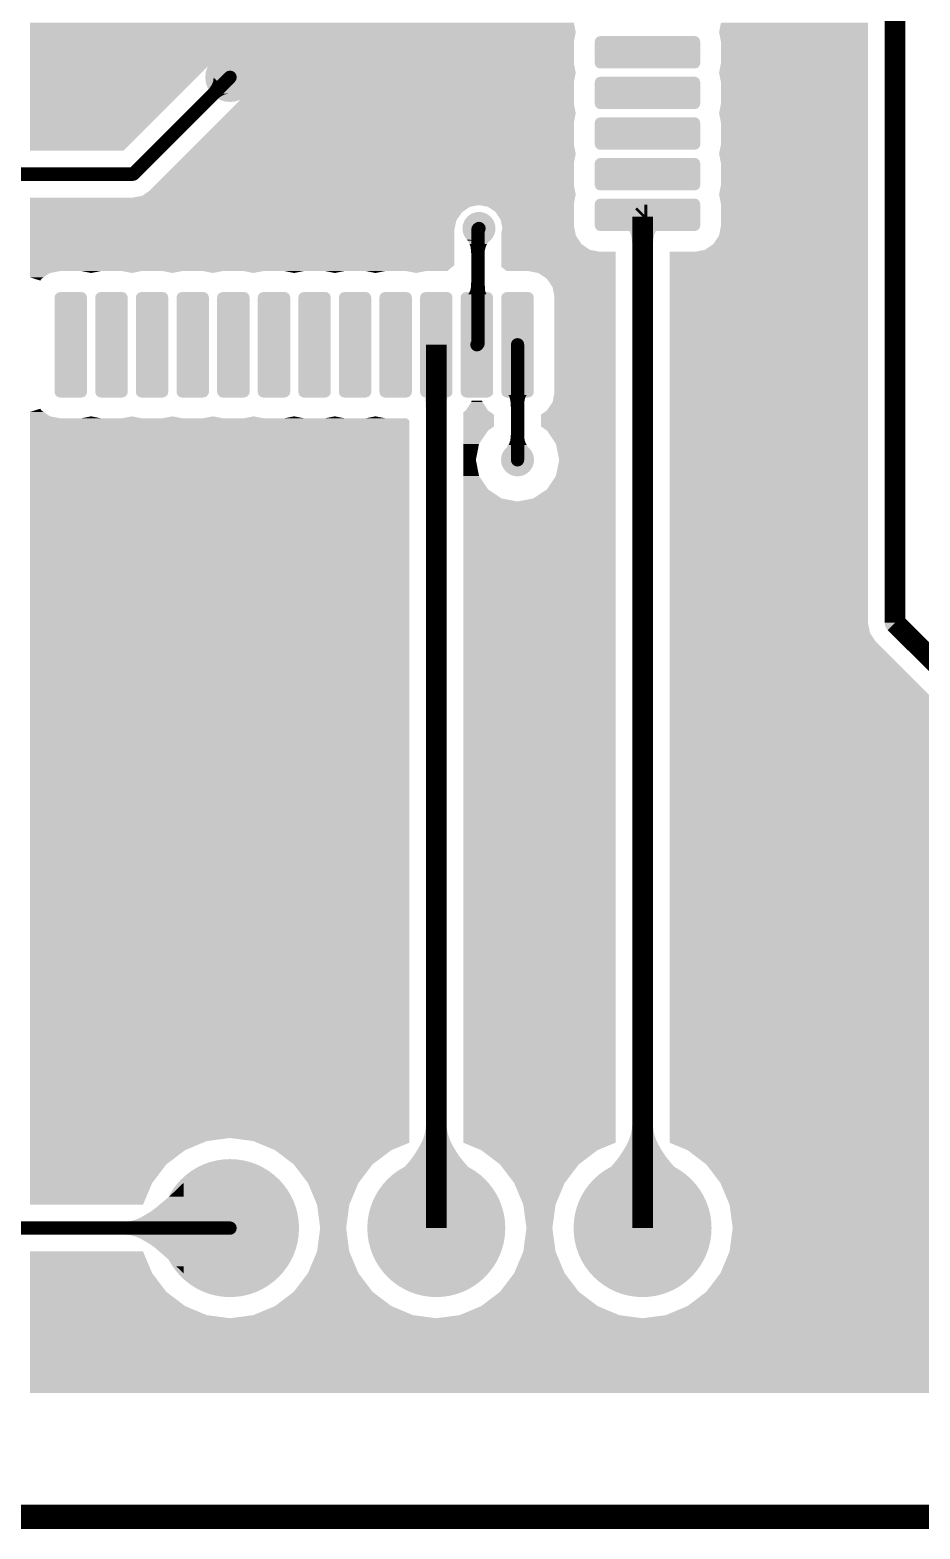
# Model space of a CAD drawing. Header units: millimetres. Extents: x -0.01 to 2.37, y -0.01 to 1.58.
# Drawn here: x 1.245 to 1.677, y -0.006 to 0.721 of the extents above; entities that cross this region are included whole.
import ezdxf

# ---------------------------------------------------------------- set-up
doc = ezdxf.new("R2010")
doc.units = ezdxf.units.MM
doc.layers.get('0').update_dxf_attribs({"linetype": 'CONTINUOUS', "lineweight": 0})
for name, color, linetype, lineweight in [('PCB_KUR_GKO', 130, 'CONTINUOUS', 0), ('PCB_KUR_GPT', 8, 'CONTINUOUS', 0), ('PCB_KUR_GTL', 30, 'CONTINUOUS', 0), ('PCB_KUR_GTP', 254, 'CONTINUOUS', 0), ('PCB_KUR_GTS', 254, 'CONTINUOUS', 0), ('PCB_KUR_TXT', 254, 'CONTINUOUS', 0)]:
    doc.layers.add(name, color=color, linetype=linetype, lineweight=lineweight)

# ---------------------------------------------------------------- blocks, each defined once
blk = doc.blocks.new('CUSTOM_63')
for points in [[(-0.0059, 0.02305), (-0.00585, 0.02323), (0.0059, 0.02305), (0.00575, 0.02323)], [(-0.0059, 0.02302), (-0.0059, 0.02305), (0.0059, 0.02302), (0.0059, 0.02305)], [(-0.0059, 0.023), (-0.0059, 0.02302), (0.0059, 0.023), (0.0059, 0.02302)], [(-0.0059, -0.023), (-0.0059, 0.023), (0.0059, -0.023), (0.0059, 0.023)], [(-0.00585, 0.02323), (-0.00534, 0.02357), (0.00575, 0.02323), (0.00549, 0.02357)], [(-0.00534, 0.02357), (-0.0053, 0.0236), (0.00549, 0.02357), (0.0053, 0.0236)], [(-0.0059, -0.02302), (-0.0059, -0.023), (0.0059, -0.02302), (0.0059, -0.023)], [(-0.0059, -0.02305), (-0.0059, -0.02302), (0.0059, -0.02305), (0.0059, -0.02302)], [(-0.00575, -0.02323), (-0.0059, -0.02305), (0.00585, -0.02323), (0.0059, -0.02305)], [(-0.00549, -0.02357), (-0.00575, -0.02323), (0.00534, -0.02357), (0.00585, -0.02323)], [(-0.0053, -0.0236), (-0.00549, -0.02357), (0.0053, -0.0236), (0.00534, -0.02357)]]:
    blk.add_solid(points)
blk = doc.blocks.new('CUSTOM_64')
for points in [[(-0.0236, 0.0053), (-0.02357, 0.00549), (0.0236, 0.0053), (0.02348, 0.00549)], [(-0.0236, -0.0053), (-0.0236, 0.0053), (0.0236, -0.0053), (0.0236, 0.0053)], [(-0.02357, 0.00549), (-0.02311, 0.00585), (0.02348, 0.00549), (0.02323, 0.00585)], [(-0.02311, 0.00585), (-0.02305, 0.0059), (0.02323, 0.00585), (0.02305, 0.0059)], [(-0.02348, -0.00549), (-0.0236, -0.0053), (0.02357, -0.00549), (0.0236, -0.0053)], [(-0.02323, -0.00585), (-0.02348, -0.00549), (0.02311, -0.00585), (0.02357, -0.00549)], [(-0.02305, -0.0059), (-0.02323, -0.00585), (0.02305, -0.0059), (0.02311, -0.00585)]]:
    blk.add_solid(points)
blk = doc.blocks.new('ROUND_10')
h = blk.add_hatch(color=256)
edge = h.paths.add_edge_path(flags=0)
edge.add_arc((0, 0), 0.0315, 0, 360)
blk = doc.blocks.new('ROUND_16')
h = blk.add_hatch(color=256)
edge = h.paths.add_edge_path(flags=0)
edge.add_arc((0, 0), 0.008, 0, 360)
blk = doc.blocks.new('ROUND_7')
h = blk.add_hatch(color=256)
edge = h.paths.add_edge_path(flags=0)
edge.add_arc((0, 0), 0.00325, 0, 360)
blk = doc.blocks.new('ROUND_8')
h = blk.add_hatch(color=256)
edge = h.paths.add_edge_path(flags=0)
edge.add_arc((0, 0), 0.005, 0, 360)
blk = doc.blocks.new('CUSTOM_78')
for points in [[(-0.00785, 0.02305), (-0.0076, 0.0241), (0.00785, 0.02305), (0.00752, 0.0241)], [(-0.00785, 0.023), (-0.00785, 0.02305), (0.00785, 0.023), (0.00785, 0.02305)], [(-0.00785, -0.023), (-0.00785, 0.023), (0.00785, -0.023), (0.00785, 0.023)], [(-0.0076, 0.0241), (-0.00733, 0.0244), (0.00752, 0.0241), (0.00743, 0.0244)], [(-0.00733, 0.0244), (-0.00666, 0.02515), (0.00743, 0.0244), (0.00655, 0.02515)], [(-0.00666, 0.02515), (-0.00609, 0.02532), (0.00655, 0.02515), (0.00635, 0.02532)], [(-0.00609, 0.02532), (-0.0053, 0.02554), (0.00635, 0.02532), (0.0053, 0.02554)], [(-0.0053, 0.02554), (-0.0053, 0.0256), (0.0053, 0.02554), (0.0053, 0.0256)], [(-0.00785, -0.02305), (-0.00785, -0.023), (0.00785, -0.02305), (0.00785, -0.023)], [(-0.00752, -0.0241), (-0.00785, -0.02305), (0.0076, -0.0241), (0.00785, -0.02305)], [(-0.00743, -0.0244), (-0.00752, -0.0241), (0.00733, -0.0244), (0.0076, -0.0241)], [(-0.00655, -0.02515), (-0.00743, -0.0244), (0.00666, -0.02515), (0.00733, -0.0244)], [(-0.00635, -0.02532), (-0.00655, -0.02515), (0.00609, -0.02532), (0.00666, -0.02515)], [(-0.0053, -0.02554), (-0.00635, -0.02532), (0.0053, -0.02554), (0.00609, -0.02532)], [(-0.0053, -0.0256), (-0.0053, -0.02554), (0.0053, -0.0256), (0.0053, -0.02554)]]:
    blk.add_solid(points)
blk = doc.blocks.new('CUSTOM_79')
for points in [[(-0.02506, 0.00666), (-0.0244, 0.00743), (0.02516, 0.00666), (0.02429, 0.00743)], [(-0.0244, 0.00743), (-0.02386, 0.0076), (0.02429, 0.00743), (0.0241, 0.0076)], [(-0.02386, 0.0076), (-0.02305, 0.00785), (0.0241, 0.0076), (0.02305, 0.00785)], [(-0.0256, -0.0053), (-0.0256, 0.0053), (0.0256, -0.0053), (0.0256, 0.0053)], [(-0.02555, 0.0053), (-0.02532, 0.00636), (0.02555, 0.0053), (0.02525, 0.00636)], [(-0.02532, 0.00636), (-0.02506, 0.00666), (0.02525, 0.00636), (0.02516, 0.00666)], [(-0.02525, -0.00636), (-0.02555, -0.0053), (0.02532, -0.00636), (0.02555, -0.0053)], [(-0.02516, -0.00666), (-0.02525, -0.00636), (0.02506, -0.00666), (0.02532, -0.00636)], [(-0.02429, -0.00743), (-0.02516, -0.00666), (0.0244, -0.00743), (0.02506, -0.00666)], [(-0.0241, -0.0076), (-0.02429, -0.00743), (0.02386, -0.0076), (0.0244, -0.00743)], [(-0.02305, -0.00785), (-0.0241, -0.0076), (0.02305, -0.00785), (0.02386, -0.0076)]]:
    blk.add_solid(points)
blk = doc.blocks.new('ROUND_23')
h = blk.add_hatch(color=256)
edge = h.paths.add_edge_path(flags=0)
edge.add_arc((0, 0), 0.03345, 0, 360)
blk = doc.blocks.new('ROUND_6')
h = blk.add_hatch(color=256)
edge = h.paths.add_edge_path(flags=0)
edge.add_arc((0, 0), 0.012, 0, 360)
blk = doc.blocks.new('ROUND_12')
h = blk.add_hatch(color=256)
edge = h.paths.add_edge_path(flags=0)
edge.add_arc((0, 0), 0.0197, 0, 360)

msp = doc.modelspace()

# ---------------------------------------------------------------- linework, layer by layer
at = {"layer": 'PCB_KUR_GKO', "lineweight": 211, "const_width": 0.0118}
msp.add_lwpolyline([(0, 0), (2.3622, 0)], dxfattribs=at)
at = {"layer": 'PCB_KUR_GTL', "lineweight": 211}
for points, const_width in [([(1.6644, 0.4335), (1.6644, 0.9926)], 0.01), ([(1.295, 0.651), (1.342, 0.698)], 0.0065), ([(1.2019, 0.651), (1.295, 0.651)], 0.0065), ([(1.542, 0.6304), (1.5429, 0.6313)], 0.01), ([(1.542, 0.14), (1.542, 0.6304)], 0.01), ([(1.5429, 0.6313), (1.5444, 0.6313)], 0.01), ([(1.4622, 0.6242), (1.4627, 0.6247)], 0.0065), ([(1.4622, 0.5688), (1.4622, 0.6242)], 0.0065), ([(1.442, 0.14), (1.442, 0.5683)], 0.01), ([(1.4617, 0.5683), (1.4622, 0.5688)], 0.0065), ([(1.4814, 0.5125), (1.4814, 0.5683)], 0.0065), ([(1.6644, 0.4335), (1.7324, 0.3656)], 0.01), ([(1.185, 0.14), (1.342, 0.14)], 0.0065)]:
    msp.add_lwpolyline(points, dxfattribs=dict(at, const_width=const_width))
at = {"layer": 'PCB_KUR_GTL'}
for points in [[(1.245, 0.7199), (1.245, 0.7244), (1.5096, 0.7199), (1.5087, 0.7244)], [(1.245, 0.7154), (1.245, 0.7199), (1.5087, 0.7154), (1.5096, 0.7199)], [(1.5791, 0.7199), (1.58, 0.7244), (1.6513, 0.7199), (1.6513, 0.7244)], [(1.58, 0.7154), (1.5791, 0.7199), (1.6513, 0.7154), (1.6513, 0.7199)], [(1.245, 0.7093), (1.245, 0.7154), (1.5087, 0.7093), (1.5087, 0.7154)], [(1.58, 0.7048), (1.58, 0.7154), (1.6513, 0.7048), (1.6513, 0.7154)], [(1.245, 0.7085), (1.245, 0.7093), (1.3377, 0.7085), (1.342, 0.7093)], [(1.245, 0.706), (1.245, 0.7085), (1.334, 0.706), (1.3377, 0.7085)], [(1.245, 0.6624), (1.245, 0.706), (1.2903, 0.6624), (1.334, 0.706)], [(1.3463, 0.7085), (1.342, 0.7093), (1.5087, 0.7085), (1.5087, 0.7093)], [(1.35, 0.706), (1.3463, 0.7085), (1.5087, 0.706), (1.5087, 0.7085)], [(1.35081, 0.7048), (1.35, 0.706), (1.5087, 0.7048), (1.5087, 0.706)], [(1.334, 0.6973), (1.334, 0.6979), (1.3346, 0.6973), (1.334, 0.6979)], [(1.3525, 0.7023), (1.35081, 0.7048), (1.50919, 0.7023), (1.5087, 0.7048)], [(1.35289, 0.7002), (1.3525, 0.7023), (1.5096, 0.7002), (1.50919, 0.7023)], [(1.35287, 0.6957), (1.3533, 0.698), (1.5087, 0.6957), (1.50916, 0.698)], [(1.3533, 0.698), (1.35289, 0.7002), (1.50916, 0.698), (1.5096, 0.7002)], [(1.5791, 0.7002), (1.58, 0.7048), (1.6513, 0.7002), (1.6513, 0.7048)], [(1.58, 0.6957), (1.5791, 0.7002), (1.6513, 0.6957), (1.6513, 0.7002)], [(1.3311, 0.6917), (1.3317, 0.6923), (1.3402, 0.6917), (1.3396, 0.6923)], [(1.3328, 0.69), (1.3311, 0.6917), (1.3419, 0.69), (1.3402, 0.6917)], [(1.3317, 0.6923), (1.3322, 0.6929), (1.3396, 0.6923), (1.339, 0.6929)], [(1.3322, 0.6929), (1.3326, 0.6935), (1.339, 0.6929), (1.3384, 0.6935)], [(1.3326, 0.6935), (1.333, 0.6941), (1.3384, 0.6935), (1.3378, 0.6941)], [(1.333, 0.6941), (1.3333, 0.6947), (1.3378, 0.6941), (1.3372, 0.6947)], [(1.3333, 0.6947), (1.3336, 0.6954), (1.3372, 0.6947), (1.3365, 0.6954)], [(1.3336, 0.6954), (1.3338, 0.696), (1.3365, 0.6954), (1.3359, 0.696)], [(1.3338, 0.696), (1.3339, 0.6966), (1.3359, 0.696), (1.3353, 0.6966)], [(1.3339, 0.6966), (1.334, 0.6973), (1.3353, 0.6966), (1.3346, 0.6973)], [(1.35, 0.69), (1.3525, 0.6937), (1.5087, 0.69), (1.5087, 0.6937)], [(1.3525, 0.6937), (1.35287, 0.6957), (1.5087, 0.6937), (1.5087, 0.6957)], [(1.58, 0.6851), (1.58, 0.6957), (1.6513, 0.6851), (1.6513, 0.6957)], [(1.3329, 0.6899), (1.3328, 0.69), (1.3406, 0.6899), (1.3413, 0.69)], [(1.3328, 0.69), (1.3328, 0.69), (1.3413, 0.69), (1.3419, 0.69)], [(1.333, 0.6898), (1.3329, 0.6899), (1.34, 0.6898), (1.3406, 0.6899)], [(1.3332, 0.6896), (1.333, 0.6898), (1.3393, 0.6896), (1.34, 0.6898)], [(1.3335, 0.6893), (1.3332, 0.6896), (1.3387, 0.6893), (1.3393, 0.6896)], [(1.3338, 0.689), (1.3335, 0.6893), (1.3381, 0.689), (1.3387, 0.6893)], [(1.3342, 0.6886), (1.3338, 0.689), (1.3375, 0.6886), (1.3381, 0.689)], [(1.3346, 0.6882), (1.3342, 0.6886), (1.3369, 0.6882), (1.3375, 0.6886)], [(1.3351, 0.6877), (1.3346, 0.6882), (1.3363, 0.6877), (1.3369, 0.6882)], [(1.3357, 0.6871), (1.3351, 0.6877), (1.3357, 0.6871), (1.3363, 0.6877)], [(1.3406, 0.6806), (1.3451, 0.6851), (1.5096, 0.6806), (1.5087, 0.6851)], [(1.3451, 0.6851), (1.35, 0.69), (1.5087, 0.6851), (1.5087, 0.69)], [(1.5791, 0.6806), (1.58, 0.6851), (1.6513, 0.6806), (1.6513, 0.6851)], [(1.3254, 0.6654), (1.336, 0.676), (1.5087, 0.6654), (1.5087, 0.676)], [(1.336, 0.676), (1.3406, 0.6806), (1.5087, 0.676), (1.5096, 0.6806)], [(1.58, 0.676), (1.5791, 0.6806), (1.6513, 0.676), (1.6513, 0.6806)], [(1.58, 0.6654), (1.58, 0.676), (1.6513, 0.6654), (1.6513, 0.676)], [(1.3209, 0.6609), (1.3254, 0.6654), (1.5096, 0.6609), (1.5087, 0.6654)], [(1.5791, 0.6609), (1.58, 0.6654), (1.6513, 0.6609), (1.6513, 0.6654)], [(1.3057, 0.6457), (1.3163, 0.6563), (1.5087, 0.6457), (1.5087, 0.6563)], [(1.3163, 0.6563), (1.3209, 0.6609), (1.5087, 0.6563), (1.5096, 0.6609)], [(1.58, 0.6563), (1.5791, 0.6609), (1.6513, 0.6563), (1.6513, 0.6609)], [(1.58, 0.6457), (1.58, 0.6563), (1.6513, 0.6457), (1.6513, 0.6563)], [(1.245, 0.6367), (1.245, 0.6397), (1.5087, 0.6367), (1.5093, 0.6397)], [(1.295, 0.6397), (1.2994, 0.6405), (1.5093, 0.6397), (1.50946, 0.6405)], [(1.2994, 0.6405), (1.30041, 0.6412), (1.50946, 0.6405), (1.5096, 0.6412)], [(1.30041, 0.6412), (1.303, 0.643), (1.5096, 0.6412), (1.50924, 0.643)], [(1.303, 0.643), (1.3057, 0.6457), (1.50924, 0.643), (1.5087, 0.6457)], [(1.5791, 0.6412), (1.58, 0.6457), (1.6513, 0.6412), (1.6513, 0.6457)], [(1.58, 0.6367), (1.5791, 0.6412), (1.6513, 0.6367), (1.6513, 0.6412)], [(1.245, 0.636), (1.245, 0.6367), (1.5087, 0.636), (1.5087, 0.6367)], [(1.245, 0.6352), (1.245, 0.636), (1.4583, 0.6352), (1.4627, 0.636)], [(1.245, 0.6327), (1.245, 0.6352), (1.4547, 0.6327), (1.4583, 0.6352)], [(1.245, 0.6322), (1.245, 0.6327), (1.4542, 0.6322), (1.4547, 0.6327)], [(1.467, 0.6352), (1.4627, 0.636), (1.5087, 0.6352), (1.5087, 0.636)], [(1.4707, 0.6327), (1.467, 0.6352), (1.5087, 0.6327), (1.5087, 0.6352)], [(1.4732, 0.629), (1.4707, 0.6327), (1.5087, 0.629), (1.5087, 0.6327)], [(1.58, 0.626), (1.58, 0.6367), (1.6513, 0.626), (1.6513, 0.6367)], [(1.245, 0.6285), (1.245, 0.6322), (1.4517, 0.6285), (1.4542, 0.6322)], [(1.245, 0.6242), (1.245, 0.6285), (1.4508, 0.6242), (1.4517, 0.6285)], [(1.47376, 0.626), (1.4732, 0.629), (1.5087, 0.626), (1.5087, 0.629)], [(1.474, 0.6247), (1.47376, 0.626), (1.50897, 0.6247), (1.5087, 0.626)], [(1.53206, 0.62559), (1.53206, 0.6256), (1.55195, 0.62559), (1.55195, 0.6256)], [(1.533, 0.6255), (1.53206, 0.62559), (1.5511, 0.6255), (1.55195, 0.62559)], [(1.5338, 0.6252), (1.533, 0.6255), (1.5502, 0.6252), (1.5511, 0.6255)], [(1.5346, 0.6247), (1.5338, 0.6252), (1.5495, 0.6247), (1.5502, 0.6252)], [(1.5791, 0.6212), (1.58, 0.626), (1.6513, 0.6212), (1.6513, 0.626)], [(1.245, 0.6069), (1.245, 0.6242), (1.4508, 0.6069), (1.4508, 0.6242)], [(1.4572, 0.6188), (1.4567, 0.6193), (1.46468, 0.6188), (1.4567, 0.6193)], [(1.45732, 0.6186), (1.4572, 0.6188), (1.4679, 0.6186), (1.46468, 0.6188)], [(1.4575, 0.6183), (1.45732, 0.6186), (1.46753, 0.6183), (1.4679, 0.6186)], [(1.45757, 0.6182), (1.4575, 0.6183), (1.4674, 0.6182), (1.46753, 0.6183)], [(1.4579, 0.6177), (1.45757, 0.6182), (1.467, 0.6177), (1.4674, 0.6182)], [(1.4735, 0.6222), (1.474, 0.6247), (1.50949, 0.6222), (1.50897, 0.6247)], [(1.4735, 0.6212), (1.4735, 0.6222), (1.5097, 0.6212), (1.50949, 0.6222)], [(1.4735, 0.6171), (1.4735, 0.6212), (1.5124, 0.6171), (1.5097, 0.6212)], [(1.5352, 0.624), (1.5346, 0.6247), (1.5488, 0.624), (1.5495, 0.6247)], [(1.5358, 0.6231), (1.5352, 0.624), (1.5483, 0.6231), (1.5488, 0.624)], [(1.5362, 0.622), (1.5358, 0.6231), (1.5478, 0.622), (1.5483, 0.6231)], [(1.5366, 0.6207), (1.5362, 0.622), (1.5475, 0.6207), (1.5478, 0.622)], [(1.5368, 0.6192), (1.5366, 0.6207), (1.5472, 0.6192), (1.5475, 0.6207)], [(1.537, 0.6174), (1.5368, 0.6192), (1.5471, 0.6174), (1.5472, 0.6192)], [(1.5763, 0.6171), (1.5791, 0.6212), (1.6513, 0.6171), (1.6513, 0.6212)], [(1.45807, 0.6172), (1.4579, 0.6177), (1.4666, 0.6172), (1.467, 0.6177)], [(1.4581, 0.6171), (1.45807, 0.6172), (1.46655, 0.6171), (1.4666, 0.6172)], [(1.45835, 0.6166), (1.4581, 0.6171), (1.4663, 0.6166), (1.46655, 0.6171)], [(1.4584, 0.6165), (1.45835, 0.6166), (1.46627, 0.6165), (1.4663, 0.6166)], [(1.45854, 0.616), (1.4584, 0.6165), (1.4661, 0.616), (1.46627, 0.6165)], [(1.4586, 0.6158), (1.45854, 0.616), (1.46601, 0.6158), (1.4661, 0.616)], [(1.45867, 0.6153), (1.4586, 0.6158), (1.4658, 0.6153), (1.46601, 0.6158)], [(1.4587, 0.6151), (1.45867, 0.6153), (1.46577, 0.6151), (1.4658, 0.6153)], [(1.45876, 0.6147), (1.4587, 0.6151), (1.4657, 0.6147), (1.46577, 0.6151)], [(1.4588, 0.6144), (1.45876, 0.6147), (1.46563, 0.6144), (1.4657, 0.6147)], [(1.45886, 0.6139), (1.4588, 0.6144), (1.4655, 0.6139), (1.46563, 0.6144)], [(1.4589, 0.6136), (1.45886, 0.6139), (1.4655, 0.6136), (1.4655, 0.6139)], [(1.4589, 0.6132), (1.4589, 0.6136), (1.4655, 0.6132), (1.4655, 0.6136)], [(1.4589, 0.6128), (1.4589, 0.6132), (1.46545, 0.6128), (1.4655, 0.6132)], [(1.4654, 0.6124), (1.4589, 0.6128), (1.4654, 0.6124), (1.46545, 0.6128)], [(1.4735, 0.6143), (1.4735, 0.6171), (1.5165, 0.6143), (1.5124, 0.6171)], [(1.4735, 0.6134), (1.4735, 0.6143), (1.5213, 0.6134), (1.5165, 0.6143)], [(1.4735, 0.6061), (1.4735, 0.6134), (1.5289, 0.6061), (1.5289, 0.6134)], [(1.4735, 0.6134), (1.4735, 0.6134), (1.5289, 0.6134), (1.5213, 0.6134)], [(1.537, 0.6155), (1.537, 0.6174), (1.547, 0.6155), (1.5471, 0.6174)], [(1.5551, 0.4335), (1.5551, 0.6134), (1.6513, 0.4335), (1.6513, 0.6134)], [(1.5674, 0.6134), (1.5722, 0.6143), (1.6513, 0.6134), (1.6513, 0.6143)], [(1.5722, 0.6143), (1.5763, 0.6171), (1.6513, 0.6143), (1.6513, 0.6171)], [(1.245, 0.604), (1.245, 0.6069), (1.4473, 0.604), (1.4508, 0.6069)], [(1.245, 0.6031), (1.245, 0.604), (1.2547, 0.6031), (1.2595, 0.604)], [(1.245, 0.604), (1.245, 0.604), (1.4367, 0.604), (1.4473, 0.604)], [(1.2747, 0.6031), (1.2702, 0.604), (1.2747, 0.6031), (1.2792, 0.604)], [(1.2944, 0.6031), (1.2898, 0.604), (1.2944, 0.6031), (1.2989, 0.604)], [(1.3141, 0.6031), (1.3095, 0.604), (1.3141, 0.6031), (1.3186, 0.604)], [(1.3337, 0.6031), (1.3292, 0.604), (1.3337, 0.6031), (1.3383, 0.604)], [(1.3534, 0.6031), (1.3489, 0.604), (1.3534, 0.6031), (1.358, 0.604)], [(1.3731, 0.6031), (1.3686, 0.604), (1.3731, 0.6031), (1.3776, 0.604)], [(1.3928, 0.6031), (1.3883, 0.604), (1.3928, 0.6031), (1.3973, 0.604)], [(1.4125, 0.6031), (1.408, 0.604), (1.4125, 0.6031), (1.417, 0.604)], [(1.4322, 0.6031), (1.4276, 0.604), (1.4322, 0.6031), (1.4367, 0.604)], [(1.4761, 0.604), (1.4735, 0.6061), (1.5289, 0.604), (1.5289, 0.6061)], [(1.4915, 0.6031), (1.4867, 0.604), (1.5289, 0.6031), (1.5289, 0.604)], [(1.245, 0.601), (1.245, 0.6031), (1.25162, 0.601), (1.2547, 0.6031)], [(1.24719, 0.6003), (1.245, 0.601), (1.2506, 0.6003), (1.25162, 0.601)], [(1.25, 0.5994), (1.24719, 0.6003), (1.25, 0.5994), (1.2506, 0.6003)], [(1.4587, 0.5955), (1.4588, 0.5964), (1.46559, 0.5955), (1.46555, 0.5964)], [(1.4588, 0.5964), (1.4589, 0.5973), (1.46555, 0.5964), (1.4655, 0.5973)], [(1.4589, 0.5973), (1.4589, 0.5984), (1.4655, 0.5973), (1.4654, 0.5984)], [(1.4956, 0.6003), (1.4915, 0.6031), (1.5289, 0.6003), (1.5289, 0.6031)], [(1.4984, 0.5962), (1.4956, 0.6003), (1.5289, 0.5962), (1.5289, 0.6003)], [(1.4993, 0.5914), (1.4984, 0.5962), (1.5289, 0.5914), (1.5289, 0.5962)], [(1.456, 0.5917), (1.4564, 0.5919), (1.4674, 0.5917), (1.467, 0.5919)], [(1.4564, 0.5919), (1.4566, 0.592), (1.467, 0.5919), (1.46693, 0.592)], [(1.4566, 0.592), (1.45697, 0.5923), (1.46693, 0.592), (1.4667, 0.5923)], [(1.45697, 0.5923), (1.4571, 0.5924), (1.4667, 0.5923), (1.46663, 0.5924)], [(1.4571, 0.5924), (1.4574, 0.5927), (1.46663, 0.5924), (1.4664, 0.5927)], [(1.4574, 0.5927), (1.4575, 0.5928), (1.4664, 0.5927), (1.46634, 0.5928)], [(1.4575, 0.5928), (1.45777, 0.5932), (1.46634, 0.5928), (1.4661, 0.5932)], [(1.45777, 0.5932), (1.4579, 0.5934), (1.4661, 0.5932), (1.46603, 0.5934)], [(1.4579, 0.5934), (1.4581, 0.5938), (1.46603, 0.5934), (1.4659, 0.5938)], [(1.4581, 0.5938), (1.4582, 0.594), (1.4659, 0.5938), (1.46584, 0.594)], [(1.4582, 0.594), (1.45841, 0.5945), (1.46584, 0.594), (1.4657, 0.5945)], [(1.45841, 0.5945), (1.4585, 0.5947), (1.4657, 0.5945), (1.46568, 0.5947)], [(1.4585, 0.5947), (1.45865, 0.5953), (1.46568, 0.5947), (1.4656, 0.5953)], [(1.45865, 0.5953), (1.4587, 0.5955), (1.4656, 0.5953), (1.46559, 0.5955)], [(1.4993, 0.5453), (1.4993, 0.5914), (1.5289, 0.5453), (1.5289, 0.5914)], [(1.4984, 0.5405), (1.4993, 0.5453), (1.5289, 0.5405), (1.5289, 0.5453)], [(1.4365, 0.5448), (1.4363, 0.545), (1.4476, 0.5448), (1.4477, 0.545)], [(1.4363, 0.545), (1.4363, 0.545), (1.4477, 0.545), (1.4363, 0.545)], [(1.43652, 0.5445), (1.4365, 0.5448), (1.4474, 0.5445), (1.4476, 0.5448)], [(1.43656, 0.5439), (1.43652, 0.5445), (1.4473, 0.5439), (1.4474, 0.5445)], [(1.4366, 0.5432), (1.43656, 0.5439), (1.4473, 0.5432), (1.4473, 0.5439)], [(1.43672, 0.5412), (1.4366, 0.5432), (1.4471, 0.5412), (1.4473, 0.5432)], [(1.437, 0.5367), (1.43672, 0.5412), (1.44703, 0.5367), (1.4471, 0.5412)], [(1.4563, 0.5364), (1.459, 0.5405), (1.4671, 0.5364), (1.4644, 0.5405)], [(1.459, 0.5405), (1.4591, 0.5412), (1.4644, 0.5405), (1.4642, 0.5412)], [(1.4762, 0.5447), (1.4757, 0.545), (1.4866, 0.5447), (1.4871, 0.545)], [(1.4757, 0.545), (1.4757, 0.545), (1.4871, 0.545), (1.4757, 0.545)], [(1.4766, 0.5444), (1.4762, 0.5447), (1.4862, 0.5444), (1.4866, 0.5447)], [(1.4769, 0.5439), (1.4766, 0.5444), (1.4858, 0.5439), (1.4862, 0.5444)], [(1.4773, 0.5434), (1.4769, 0.5439), (1.4855, 0.5434), (1.4858, 0.5439)], [(1.4775, 0.5428), (1.4773, 0.5434), (1.4852, 0.5428), (1.4855, 0.5434)], [(1.4777, 0.5421), (1.4775, 0.5428), (1.485, 0.5421), (1.4852, 0.5428)], [(1.4779, 0.5413), (1.4777, 0.5421), (1.4848, 0.5413), (1.485, 0.5421)], [(1.47799, 0.5404), (1.4779, 0.5413), (1.4847, 0.5404), (1.4848, 0.5413)], [(1.4781, 0.5394), (1.47799, 0.5404), (1.4847, 0.5394), (1.4847, 0.5404)], [(1.4781, 0.5383), (1.4781, 0.5394), (1.4846, 0.5383), (1.4847, 0.5394)], [(1.4956, 0.5364), (1.4984, 0.5405), (1.5289, 0.5364), (1.5289, 0.5405)], [(1.245, 0.5357), (1.24719, 0.5364), (1.25162, 0.5357), (1.2506, 0.5364)], [(1.245, 0.5336), (1.245, 0.5357), (1.2547, 0.5336), (1.25163, 0.5357)], [(1.245, 0.5357), (1.245, 0.5357), (1.25163, 0.5357), (1.25162, 0.5357)], [(1.245, 0.5327), (1.245, 0.5336), (1.2595, 0.5327), (1.2547, 0.5336)], [(1.245, 0.5316), (1.245, 0.5327), (1.4289, 0.5316), (1.4276, 0.5327)], [(1.245, 0.5327), (1.245, 0.5327), (1.4276, 0.5327), (1.417, 0.5327)], [(1.245, 0.1837), (1.245, 0.5316), (1.4289, 0.1837), (1.4289, 0.5316)], [(1.24719, 0.5364), (1.25, 0.5373), (1.2506, 0.5364), (1.25, 0.5373)], [(1.2702, 0.5327), (1.2747, 0.5336), (1.2792, 0.5327), (1.2747, 0.5336)], [(1.2898, 0.5327), (1.2944, 0.5336), (1.2989, 0.5327), (1.2944, 0.5336)], [(1.3095, 0.5327), (1.3141, 0.5336), (1.3186, 0.5327), (1.3141, 0.5336)], [(1.3292, 0.5327), (1.3337, 0.5336), (1.3383, 0.5327), (1.3337, 0.5336)], [(1.3489, 0.5327), (1.3534, 0.5336), (1.358, 0.5327), (1.3534, 0.5336)], [(1.3686, 0.5327), (1.3731, 0.5336), (1.3776, 0.5327), (1.3731, 0.5336)], [(1.3883, 0.5327), (1.3928, 0.5336), (1.3973, 0.5327), (1.3928, 0.5336)], [(1.408, 0.5327), (1.4125, 0.5336), (1.417, 0.5327), (1.4125, 0.5336)], [(1.437, 0.5348), (1.437, 0.5367), (1.447, 0.5348), (1.44703, 0.5367)], [(1.4551, 0.5356), (1.4563, 0.5364), (1.46826, 0.5356), (1.4671, 0.5364)], [(1.4551, 0.5344), (1.4551, 0.5356), (1.47, 0.5344), (1.46826, 0.5356)], [(1.4551, 0.5287), (1.4551, 0.5344), (1.47, 0.5287), (1.47, 0.5344)], [(1.4927, 0.5344), (1.4956, 0.5364), (1.5289, 0.5344), (1.5289, 0.5364)], [(1.4927, 0.5287), (1.4927, 0.5344), (1.5289, 0.5287), (1.5289, 0.5344)], [(1.4551, 0.5267), (1.4551, 0.5287), (1.4671, 0.5267), (1.47, 0.5287)], [(1.4551, 0.5202), (1.4551, 0.5267), (1.4627, 0.5202), (1.4671, 0.5267)], [(1.478, 0.523), (1.4781, 0.5238), (1.4847, 0.523), (1.4847, 0.5238)], [(1.4781, 0.5238), (1.4781, 0.5246), (1.4847, 0.5238), (1.4846, 0.5246)], [(1.4957, 0.5267), (1.4927, 0.5287), (1.5289, 0.5267), (1.5289, 0.5287)], [(1.5, 0.5202), (1.4957, 0.5267), (1.5289, 0.5202), (1.5289, 0.5267)], [(1.4551, 0.5125), (1.4551, 0.5202), (1.4612, 0.5125), (1.4627, 0.5202)], [(1.4758, 0.5182), (1.4762, 0.5186), (1.487, 0.5182), (1.4865, 0.5186)], [(1.4758, 0.5182), (1.4758, 0.5182), (1.4758, 0.5182), (1.487, 0.5182)], [(1.4762, 0.5186), (1.4766, 0.5192), (1.4865, 0.5186), (1.4861, 0.5192)], [(1.4766, 0.5192), (1.477, 0.5197), (1.4861, 0.5192), (1.4858, 0.5197)], [(1.477, 0.5197), (1.4773, 0.5203), (1.4858, 0.5197), (1.4855, 0.5203)], [(1.4773, 0.5203), (1.4775, 0.5209), (1.4855, 0.5203), (1.4852, 0.5209)], [(1.4775, 0.5209), (1.4778, 0.5216), (1.4852, 0.5209), (1.485, 0.5216)], [(1.4778, 0.5216), (1.4779, 0.5223), (1.485, 0.5216), (1.4848, 0.5223)], [(1.4779, 0.5223), (1.478, 0.523), (1.4848, 0.5223), (1.4847, 0.523)], [(1.5016, 0.5125), (1.5, 0.5202), (1.5289, 0.5125), (1.5289, 0.5202)], [(1.4551, 0.5047), (1.4551, 0.5125), (1.4627, 0.5047), (1.4612, 0.5125)], [(1.5, 0.5047), (1.5016, 0.5125), (1.5289, 0.5047), (1.5289, 0.5125)], [(1.4551, 0.4982), (1.4551, 0.5047), (1.4671, 0.4982), (1.4627, 0.5047)], [(1.4957, 0.4982), (1.5, 0.5047), (1.5289, 0.4982), (1.5289, 0.5047)], [(1.4551, 0.4938), (1.4551, 0.4982), (1.4736, 0.4938), (1.4671, 0.4982)], [(1.4891, 0.4938), (1.4957, 0.4982), (1.5289, 0.4938), (1.5289, 0.4982)], [(1.4551, 0.4923), (1.4551, 0.4938), (1.4814, 0.4923), (1.4736, 0.4938)], [(1.4551, 0.1814), (1.4551, 0.4923), (1.5289, 0.1814), (1.5289, 0.4923)], [(1.4814, 0.4923), (1.4891, 0.4938), (1.5289, 0.4923), (1.5289, 0.4938)], [(1.5551, 0.4285), (1.5551, 0.4335), (1.6523, 0.4285), (1.6513, 0.4335)], [(1.5551, 0.4242), (1.5551, 0.4285), (1.6552, 0.4242), (1.6523, 0.4285)], [(1.5551, 0.3811), (1.5551, 0.4242), (1.6983, 0.3811), (1.6552, 0.4242)], [(1.5551, 0.3753), (1.5551, 0.3811), (1.6959, 0.3753), (1.6983, 0.3811)], [(1.5551, 0.3656), (1.5551, 0.3753), (1.6947, 0.3656), (1.6959, 0.3753)], [(1.5551, 0.3558), (1.5551, 0.3656), (1.6959, 0.3558), (1.6947, 0.3656)], [(1.5551, 0.3467), (1.5551, 0.3558), (1.6997, 0.3467), (1.6959, 0.3558)], [(1.5551, 0.3389), (1.5551, 0.3467), (1.7057, 0.3389), (1.6997, 0.3467)], [(1.5551, 0.3329), (1.5551, 0.3389), (1.7135, 0.3329), (1.7057, 0.3389)], [(1.5551, 0.3291), (1.5551, 0.3329), (1.7226, 0.3291), (1.7135, 0.3329)], [(1.5551, 0.3278), (1.5551, 0.3291), (1.7324, 0.3278), (1.7226, 0.3291)], [(1.5551, 0.1814), (1.5551, 0.3278), (2.326, 0.1814), (2.326, 0.3278)], [(1.4368, 0.1878), (1.437, 0.19), (1.4472, 0.1878), (1.447, 0.19)], [(1.5368, 0.1878), (1.537, 0.19), (1.5472, 0.1878), (1.547, 0.19)], [(1.245, 0.1822), (1.245, 0.1837), (1.3307, 0.1822), (1.342, 0.1837)], [(1.245, 0.1778), (1.245, 0.1822), (1.3202, 0.1778), (1.3307, 0.1822)], [(1.3533, 0.1822), (1.342, 0.1837), (1.4289, 0.1822), (1.4289, 0.1837)], [(1.35521, 0.1814), (1.3533, 0.1822), (1.4289, 0.1814), (1.4289, 0.1822)], [(1.4343, 0.1804), (1.4355, 0.183), (1.4497, 0.1804), (1.4485, 0.183)], [(1.4355, 0.183), (1.4363, 0.1854), (1.4485, 0.183), (1.4477, 0.1854)], [(1.4363, 0.1854), (1.4368, 0.1878), (1.4477, 0.1854), (1.4472, 0.1878)], [(1.5343, 0.1804), (1.5355, 0.183), (1.5497, 0.1804), (1.5485, 0.183)], [(1.5355, 0.183), (1.5363, 0.1854), (1.5485, 0.183), (1.5477, 0.1854)], [(1.5363, 0.1854), (1.5368, 0.1878), (1.5477, 0.1854), (1.5472, 0.1878)], [(1.245, 0.1709), (1.245, 0.1778), (1.3111, 0.1709), (1.3202, 0.1778)], [(1.3638, 0.1778), (1.35521, 0.1814), (1.4202, 0.1778), (1.4289, 0.1814)], [(1.3729, 0.1709), (1.3638, 0.1778), (1.4111, 0.1709), (1.4202, 0.1778)], [(1.4287, 0.172), (1.4309, 0.1749), (1.4554, 0.172), (1.4531, 0.1749)], [(1.4309, 0.1749), (1.4327, 0.1777), (1.4531, 0.1749), (1.4513, 0.1777)], [(1.4327, 0.1777), (1.4343, 0.1804), (1.4513, 0.1777), (1.4497, 0.1804)], [(1.4638, 0.1778), (1.4551, 0.1814), (1.5202, 0.1778), (1.5289, 0.1814)], [(1.4729, 0.1709), (1.4638, 0.1778), (1.5111, 0.1709), (1.5202, 0.1778)], [(1.5287, 0.172), (1.5309, 0.1749), (1.5554, 0.172), (1.5531, 0.1749)], [(1.5309, 0.1749), (1.5327, 0.1777), (1.5531, 0.1749), (1.5513, 0.1777)], [(1.5327, 0.1777), (1.5343, 0.1804), (1.5513, 0.1777), (1.5497, 0.1804)], [(1.5638, 0.1778), (1.5551, 0.1814), (2.326, 0.1778), (2.326, 0.1814)], [(1.5729, 0.1709), (1.5638, 0.1778), (2.326, 0.1709), (2.326, 0.1778)], [(1.245, 0.1618), (1.245, 0.1709), (1.3042, 0.1618), (1.3111, 0.1709)], [(1.3798, 0.1618), (1.3729, 0.1709), (1.4042, 0.1618), (1.4111, 0.1709)], [(1.4232, 0.1658), (1.4287, 0.172), (1.4608, 0.1658), (1.4554, 0.172)], [(1.4798, 0.1618), (1.4729, 0.1709), (1.5042, 0.1618), (1.5111, 0.1709)], [(1.5232, 0.1658), (1.5287, 0.172), (1.5608, 0.1658), (1.5554, 0.172)], [(1.57389, 0.1696), (1.5729, 0.1709), (2.326, 0.1696), (2.326, 0.1709)], [(1.57487, 0.1683), (1.57389, 0.1696), (2.2499, 0.1683), (2.2638, 0.1696)], [(1.57798, 0.1642), (1.57487, 0.1683), (2.2365, 0.1642), (2.2499, 0.1683)], [(1.245, 0.1513), (1.245, 0.1618), (1.2998, 0.1513), (1.3042, 0.1618)], [(1.3159, 0.1585), (1.3195, 0.162), (1.3195, 0.1585), (1.3195, 0.162)], [(1.3842, 0.1513), (1.3798, 0.1618), (1.3998, 0.1513), (1.4042, 0.1618)], [(1.42, 0.1625), (1.4232, 0.1658), (1.4641, 0.1625), (1.4608, 0.1658)], [(1.4842, 0.1513), (1.4798, 0.1618), (1.4998, 0.1513), (1.5042, 0.1618)], [(1.52, 0.1625), (1.5232, 0.1658), (1.5641, 0.1625), (1.5608, 0.1658)], [(1.5798, 0.1618), (1.57798, 0.1642), (2.23203, 0.1618), (2.2365, 0.1642)], [(1.58156, 0.1576), (1.5798, 0.1618), (2.2242, 0.1576), (2.23203, 0.1618)], [(1.3062, 0.15), (1.3125, 0.1553), (1.3195, 0.15), (1.3195, 0.1553)], [(1.3125, 0.1553), (1.3159, 0.1585), (1.3195, 0.1553), (1.3195, 0.1585)], [(1.5842, 0.1513), (1.58156, 0.1576), (2.21647, 0.1513), (2.2242, 0.1576)], [(1.2982, 0.1449), (1.3007, 0.1463), (1.3195, 0.1449), (1.3195, 0.1463)], [(1.3007, 0.1463), (1.3034, 0.1479), (1.3195, 0.1463), (1.3195, 0.1479)], [(1.3034, 0.1479), (1.3062, 0.15), (1.3195, 0.1479), (1.3195, 0.15)], [(1.3857, 0.14), (1.3842, 0.1513), (1.3983, 0.14), (1.3998, 0.1513)], [(1.4857, 0.14), (1.4842, 0.1513), (1.4983, 0.14), (1.4998, 0.1513)], [(1.58453, 0.1488), (1.5842, 0.1513), (2.2134, 0.1488), (2.21647, 0.1513)], [(1.5857, 0.14), (1.58453, 0.1488), (2.20623, 0.14), (2.2134, 0.1488)], [(1.2918, 0.1433), (1.2937, 0.1434), (1.3195, 0.1433), (1.3195, 0.1434)], [(1.2918, 0.1367), (1.2918, 0.1433), (1.3195, 0.1367), (1.3195, 0.1433)], [(1.2937, 0.1434), (1.2959, 0.144), (1.3195, 0.1434), (1.3195, 0.144)], [(1.2959, 0.144), (1.2982, 0.1449), (1.3195, 0.144), (1.3195, 0.1449)], [(1.3842, 0.1287), (1.3857, 0.14), (1.3998, 0.1287), (1.3983, 0.14)], [(1.4842, 0.1287), (1.4857, 0.14), (1.4998, 0.1287), (1.4983, 0.14)], [(1.58543, 0.138), (1.5857, 0.14), (2.2046, 0.138), (2.20623, 0.14)], [(1.2937, 0.1366), (1.2918, 0.1367), (1.3195, 0.1366), (1.3195, 0.1367)], [(1.2959, 0.136), (1.2937, 0.1366), (1.3195, 0.136), (1.3195, 0.1366)], [(1.2982, 0.1351), (1.2959, 0.136), (1.3195, 0.1351), (1.3195, 0.136)], [(1.3007, 0.1337), (1.2982, 0.1351), (1.3195, 0.1337), (1.3195, 0.1351)], [(1.3034, 0.1321), (1.3007, 0.1337), (1.3195, 0.1321), (1.3195, 0.1337)], [(1.3062, 0.13), (1.3034, 0.1321), (1.3195, 0.13), (1.3195, 0.1321)], [(1.5842, 0.1287), (1.58543, 0.138), (2.19961, 0.1287), (2.2046, 0.138)], [(1.245, 0.1182), (1.245, 0.1287), (1.3042, 0.1182), (1.2998, 0.1287)], [(1.3159, 0.1215), (1.3062, 0.13), (1.3195, 0.1215), (1.3195, 0.13)], [(1.3798, 0.1182), (1.3842, 0.1287), (1.4042, 0.1182), (1.3998, 0.1287)], [(1.4798, 0.1182), (1.4842, 0.1287), (1.5042, 0.1182), (1.4998, 0.1287)], [(1.5798, 0.1182), (1.58294, 0.1257), (2.19571, 0.1182), (2.198, 0.1257)], [(1.58294, 0.1257), (1.5842, 0.1287), (2.198, 0.1257), (2.19961, 0.1287)], [(1.245, 0.1091), (1.245, 0.1182), (1.3111, 0.1091), (1.3042, 0.1182)], [(1.3195, 0.118), (1.3159, 0.1215), (1.3195, 0.118), (1.3195, 0.1215)], [(1.3729, 0.1091), (1.3798, 0.1182), (1.4111, 0.1091), (1.4042, 0.1182)], [(1.4729, 0.1091), (1.4798, 0.1182), (1.5111, 0.1091), (1.5042, 0.1182)], [(1.57533, 0.1123), (1.5798, 0.1182), (2.1939, 0.1123), (2.19571, 0.1182)], [(1.245, 0.1022), (1.245, 0.1091), (1.3202, 0.1022), (1.3111, 0.1091)], [(1.3638, 0.1022), (1.3729, 0.1091), (1.4202, 0.1022), (1.4111, 0.1091)], [(1.4638, 0.1022), (1.4729, 0.1091), (1.5202, 0.1022), (1.5111, 0.1091)], [(1.5638, 0.1022), (1.5729, 0.1091), (2.19296, 0.1022), (2.1936, 0.1091)], [(1.5729, 0.1091), (1.57533, 0.1123), (2.1936, 0.1091), (2.1939, 0.1123)], [(1.245, 0.0978), (1.245, 0.1022), (1.3307, 0.0978), (1.3202, 0.1022)], [(1.3533, 0.0978), (1.3638, 0.1022), (1.4307, 0.0978), (1.4202, 0.1022)], [(1.4533, 0.0978), (1.4638, 0.1022), (1.5307, 0.0978), (1.5202, 0.1022)], [(1.55473, 0.0984), (1.5638, 0.1022), (2.1926, 0.0984), (2.19296, 0.1022)], [(1.245, 0.0963), (1.245, 0.0978), (1.342, 0.0963), (1.3307, 0.0978)], [(1.245, 0.0845), (1.245, 0.0963), (2.1939, 0.0845), (2.1928, 0.0963)], [(1.342, 0.0963), (1.3533, 0.0978), (1.442, 0.0963), (1.4307, 0.0978)], [(1.442, 0.0963), (1.4533, 0.0978), (1.542, 0.0963), (1.5307, 0.0978)], [(1.542, 0.0963), (1.5533, 0.0978), (2.1928, 0.0963), (2.19266, 0.0978)], [(1.5533, 0.0978), (1.55473, 0.0984), (2.19266, 0.0978), (2.1926, 0.0984)], [(1.245, 0.0712), (1.245, 0.0845), (2.198, 0.0712), (2.1939, 0.0845)], [(1.245, 0.0643), (1.245, 0.0712), (2.2017, 0.0643), (2.198, 0.0712)], [(1.245, 0.06), (1.245, 0.0643), (2.1991, 0.06), (2.2017, 0.0643)]]:
    msp.add_solid(points, dxfattribs=at)

# ---------------------------------------------------------------- block references
at = {"layer": 'PCB_KUR_GPT'}
for name, p in [('CUSTOM_64', (1.5444, 0.7101)), ('CUSTOM_64', (1.5444, 0.6904)), ('CUSTOM_64', (1.5444, 0.6707)), ('CUSTOM_64', (1.5444, 0.651)), ('CUSTOM_64', (1.5444, 0.6313)), ('CUSTOM_63', (1.2648, 0.5683)), ('CUSTOM_63', (1.2845, 0.5683)), ('CUSTOM_63', (1.3042, 0.5683)), ('CUSTOM_63', (1.3239, 0.5683)), ('CUSTOM_63', (1.3436, 0.5683)), ('CUSTOM_63', (1.3633, 0.5683)), ('CUSTOM_63', (1.383, 0.5683)), ('CUSTOM_63', (1.4026, 0.5683)), ('CUSTOM_63', (1.4223, 0.5683)), ('CUSTOM_63', (1.442, 0.5683)), ('CUSTOM_63', (1.4617, 0.5683)), ('CUSTOM_63', (1.4814, 0.5683)), ('ROUND_10', (1.342, 0.14)), ('ROUND_10', (1.442, 0.14)), ('ROUND_10', (1.542, 0.14)), ('ROUND_10', (1.642, 0.14))]:
    msp.add_blockref(name, p, dxfattribs=at)
at = {"layer": 'PCB_KUR_GTL'}
for name, p in [('CUSTOM_64', (1.5444, 0.7101)), ('ROUND_16', (1.342, 0.698)), ('ROUND_7', (1.342, 0.698)), ('CUSTOM_64', (1.5444, 0.6904)), ('CUSTOM_64', (1.5444, 0.6707)), ('ROUND_7', (1.295, 0.651)), ('ROUND_7', (1.295, 0.651)), ('CUSTOM_64', (1.5444, 0.651)), ('ROUND_16', (1.4627, 0.6247)), ('CUSTOM_64', (1.5444, 0.6313)), ('ROUND_8', (1.542, 0.6304)), ('ROUND_8', (1.542, 0.6304)), ('ROUND_8', (1.5429, 0.6313)), ('ROUND_8', (1.5429, 0.6313)), ('ROUND_8', (1.5444, 0.6313)), ('ROUND_7', (1.4622, 0.6242)), ('ROUND_7', (1.4622, 0.6242)), ('ROUND_7', (1.4627, 0.6247)), ('CUSTOM_63', (1.2648, 0.5683)), ('CUSTOM_63', (1.2845, 0.5683)), ('CUSTOM_63', (1.3042, 0.5683)), ('CUSTOM_63', (1.3239, 0.5683)), ('CUSTOM_63', (1.3436, 0.5683)), ('CUSTOM_63', (1.3633, 0.5683)), ('CUSTOM_63', (1.383, 0.5683)), ('CUSTOM_63', (1.4026, 0.5683)), ('CUSTOM_63', (1.4223, 0.5683)), ('CUSTOM_63', (1.442, 0.5683)), ('CUSTOM_63', (1.4617, 0.5683)), ('CUSTOM_63', (1.4814, 0.5683)), ('ROUND_8', (1.442, 0.5683)), ('ROUND_7', (1.4617, 0.5683)), ('ROUND_7', (1.4622, 0.5688)), ('ROUND_7', (1.4622, 0.5688)), ('ROUND_7', (1.4814, 0.5683)), ('ROUND_16', (1.4814, 0.5125)), ('ROUND_7', (1.4814, 0.5125)), ('ROUND_8', (1.6644, 0.4335)), ('ROUND_8', (1.6644, 0.4335)), ('ROUND_10', (1.342, 0.14)), ('ROUND_10', (1.442, 0.14)), ('ROUND_10', (1.542, 0.14)), ('ROUND_10', (1.642, 0.14)), ('ROUND_7', (1.342, 0.14)), ('ROUND_8', (1.442, 0.14)), ('ROUND_8', (1.542, 0.14))]:
    msp.add_blockref(name, p, dxfattribs=at)
at = {"layer": 'PCB_KUR_GTP'}
for name, p in [('CUSTOM_64', (1.5444, 0.7101)), ('CUSTOM_64', (1.5444, 0.6904)), ('CUSTOM_64', (1.5444, 0.6707)), ('CUSTOM_64', (1.5444, 0.651)), ('CUSTOM_64', (1.5444, 0.6313)), ('CUSTOM_63', (1.2648, 0.5683)), ('CUSTOM_63', (1.2845, 0.5683)), ('CUSTOM_63', (1.3042, 0.5683)), ('CUSTOM_63', (1.3239, 0.5683)), ('CUSTOM_63', (1.3436, 0.5683)), ('CUSTOM_63', (1.3633, 0.5683)), ('CUSTOM_63', (1.383, 0.5683)), ('CUSTOM_63', (1.4026, 0.5683)), ('CUSTOM_63', (1.4223, 0.5683)), ('CUSTOM_63', (1.442, 0.5683)), ('CUSTOM_63', (1.4617, 0.5683)), ('CUSTOM_63', (1.4814, 0.5683))]:
    msp.add_blockref(name, p, dxfattribs=at)
at = {"layer": 'PCB_KUR_GTS'}
for name, p in [('CUSTOM_79', (1.5444, 0.7101)), ('ROUND_6', (1.342, 0.698)), ('CUSTOM_79', (1.5444, 0.6904)), ('CUSTOM_79', (1.5444, 0.6707)), ('CUSTOM_79', (1.5444, 0.651)), ('CUSTOM_79', (1.5444, 0.6313)), ('CUSTOM_78', (1.2648, 0.5683)), ('CUSTOM_78', (1.2845, 0.5683)), ('CUSTOM_78', (1.3042, 0.5683)), ('CUSTOM_78', (1.3239, 0.5683)), ('CUSTOM_78', (1.3436, 0.5683)), ('CUSTOM_78', (1.3633, 0.5683)), ('CUSTOM_78', (1.383, 0.5683)), ('CUSTOM_78', (1.4026, 0.5683)), ('CUSTOM_78', (1.4223, 0.5683)), ('CUSTOM_78', (1.442, 0.5683)), ('CUSTOM_78', (1.4617, 0.5683)), ('CUSTOM_78', (1.4814, 0.5683)), ('ROUND_23', (1.342, 0.14)), ('ROUND_23', (1.442, 0.14)), ('ROUND_23', (1.542, 0.14)), ('ROUND_23', (1.642, 0.14))]:
    msp.add_blockref(name, p, dxfattribs=at)
at = {"layer": 'PCB_KUR_TXT'}
for name, p in [('ROUND_8', (1.342, 0.698)), ('ROUND_8', (1.4627, 0.6247)), ('ROUND_8', (1.4814, 0.5125)), ('ROUND_12', (1.342, 0.14)), ('ROUND_12', (1.442, 0.14)), ('ROUND_12', (1.542, 0.14)), ('ROUND_12', (1.642, 0.14))]:
    msp.add_blockref(name, p, dxfattribs=at)

doc.saveas('drawing.dxf')
